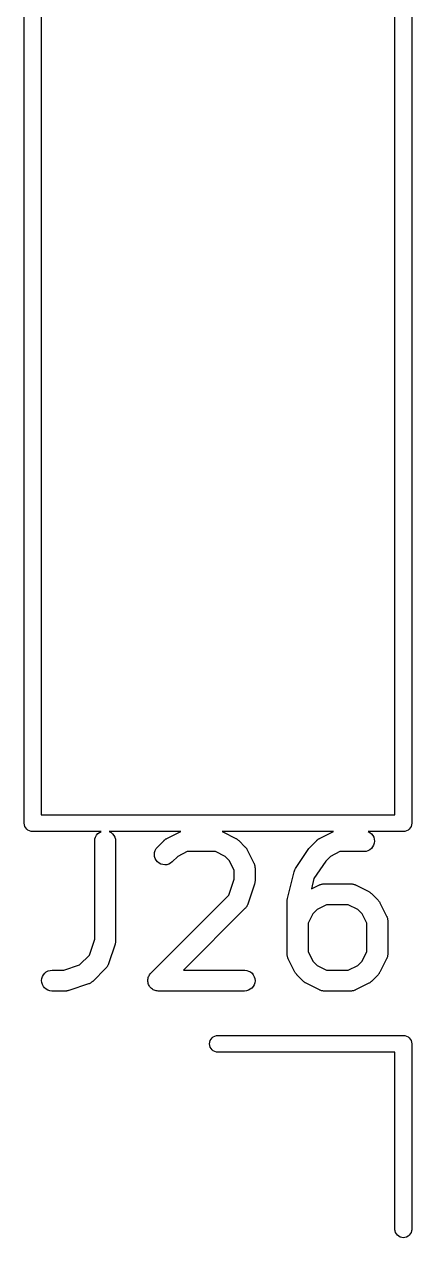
# Model space of a CAD drawing. Extents: x 4.1 to 76.2, y 7.7 to 62.
# Drawn here: x 73.41 to 76.19, y 31.28 to 39.98 of the extents above; entities that cross this region are included whole.
import ezdxf

# ---------------------------------------------------------------- set-up
doc = ezdxf.new("R2010")
doc.units = 0
doc.layers.add('BLACK', color=7, linetype='CONTINUOUS')

msp = doc.modelspace()

# ---------------------------------------------------------------- linework, layer by layer
at = {"layer": 'BLACK', "linetype": 'CONTINUOUS'}
for p, q in [((73.413, 34.2584), (73.413, 41.9325)), ((76.193, 41.9325), (76.193, 34.2583)), ((73.533, 41.8754), (73.533, 34.3154)), ((76.073, 34.3154), (76.073, 41.8754)), ((73.533, 34.3154), (76.073, 34.3154)), ((73.4127, 34.2554), (73.413, 34.2584)), ((73.4139, 34.2436), (73.4127, 34.2554)), ((73.4173, 34.2323), (73.4139, 34.2436)), ((73.4229, 34.2219), (73.4173, 34.2323)), ((73.4304, 34.2128), (73.4229, 34.2219)), ((73.4395, 34.2053), (73.4304, 34.2128)), ((73.4499, 34.1997), (73.4395, 34.2053)), ((73.4612, 34.1963), (73.4499, 34.1997)), ((73.4701, 34.1954), (73.4612, 34.1963)), ((73.473, 34.1951), (73.4701, 34.1954)), ((73.4701, 34.1954), (73.4701, 34.1954)), ((73.4759, 34.1954), (73.473, 34.1951)), ((73.9643, 34.1954), (73.4759, 34.1954)), ((73.941, 34.18), (73.9524, 34.1892)), ((73.9524, 34.1892), (73.9643, 34.1954)), ((74.5356, 34.1954), (74.0228, 34.1954)), ((74.0228, 34.1954), (74.0354, 34.1886)), ((74.0354, 34.1886), (74.0467, 34.1793)), ((74.4361, 34.1459), (74.5314, 34.1935)), ((74.5314, 34.1935), (74.5323, 34.194)), ((74.5323, 34.194), (74.5344, 34.1947)), ((74.5344, 34.1947), (74.5356, 34.1954)), ((75.6309, 34.1954), (74.8324, 34.1954)), ((74.8324, 34.1954), (74.8325, 34.1954)), ((74.8325, 34.1954), (74.8345, 34.1943)), ((74.8345, 34.1943), (74.8365, 34.1935)), ((74.8365, 34.1935), (74.9318, 34.1459)), ((75.5314, 34.1459), (75.6266, 34.1935)), ((75.6266, 34.1935), (75.6275, 34.194)), ((75.6275, 34.194), (75.6296, 34.1947)), ((75.6296, 34.1947), (75.6309, 34.1954)), ((76.1301, 34.1954), (75.88, 34.1954)), ((75.88, 34.1954), (75.8802, 34.1954)), ((75.8802, 34.1954), (75.893, 34.1883)), ((75.893, 34.1883), (75.9042, 34.1789)), ((76.133, 34.1951), (76.1301, 34.1954)), ((76.1396, 34.1958), (76.133, 34.1951)), ((76.1448, 34.1963), (76.1396, 34.1958)), ((76.1561, 34.1997), (76.1448, 34.1963)), ((76.1665, 34.2053), (76.1561, 34.1997)), ((76.1756, 34.2128), (76.1665, 34.2053)), ((76.1831, 34.2219), (76.1756, 34.2128)), ((76.1887, 34.2323), (76.1831, 34.2219)), ((76.1921, 34.2436), (76.1887, 34.2323)), ((76.1933, 34.2554), (76.1921, 34.2436)), ((76.193, 34.2583), (76.1933, 34.2554)), ((73.9185, 34.1275), (73.9201, 34.142)), ((73.9185, 34.1264), (73.9185, 34.1275)), ((73.9185, 33.4243), (73.9185, 34.1264)), ((73.9201, 34.142), (73.9245, 34.156)), ((73.9245, 34.156), (73.9316, 34.1688)), ((73.9316, 34.1688), (73.941, 34.18)), ((74.0467, 34.1793), (74.0559, 34.1679)), ((74.0559, 34.1679), (74.0628, 34.155)), ((74.0628, 34.155), (74.067, 34.141)), ((74.067, 34.141), (74.0685, 34.1264)), ((74.0685, 34.1264), (74.0685, 33.4121)), ((74.369, 34.0842), (74.4166, 34.1318)), ((74.4166, 34.1318), (74.4174, 34.1326)), ((74.4174, 34.1326), (74.4207, 34.1352)), ((74.4207, 34.1352), (74.4237, 34.1381)), ((74.4237, 34.1381), (74.4264, 34.1398)), ((74.4264, 34.1398), (74.4288, 34.1417)), ((74.4288, 34.1417), (74.4326, 34.1436)), ((74.4326, 34.1436), (74.4361, 34.1459)), ((74.9318, 34.1459), (74.9327, 34.1454)), ((74.9327, 34.1454), (74.9362, 34.1431)), ((74.9362, 34.1431), (74.94, 34.1411)), ((74.94, 34.1411), (74.9424, 34.1391)), ((74.9424, 34.1391), (74.945, 34.1374)), ((74.945, 34.1374), (74.948, 34.1345)), ((74.948, 34.1345), (74.9513, 34.1318)), ((74.9513, 34.1318), (74.9989, 34.0842)), ((75.4643, 34.0842), (75.5119, 34.1318)), ((75.5119, 34.1318), (75.5126, 34.1326)), ((75.5126, 34.1326), (75.5159, 34.1352)), ((75.5159, 34.1352), (75.519, 34.1381)), ((75.519, 34.1381), (75.5216, 34.1398)), ((75.5216, 34.1398), (75.5241, 34.1417)), ((75.5241, 34.1417), (75.5278, 34.1436)), ((75.5278, 34.1436), (75.5314, 34.1459)), ((75.9042, 34.1789), (75.9134, 34.1675)), ((75.9134, 34.1675), (75.9202, 34.1545)), ((75.9241, 34.1113), (75.9198, 34.0974)), ((75.9202, 34.1545), (75.9243, 34.1405)), ((75.9256, 34.1259), (75.9241, 34.1113)), ((75.9243, 34.1405), (75.9256, 34.1259)), ((74.347, 34.0314), (74.3485, 34.046)), ((74.3484, 34.0169), (74.347, 34.0314)), ((74.3526, 34.0028), (74.3484, 34.0169)), ((74.3485, 34.046), (74.3528, 34.06)), ((74.3528, 34.06), (74.3597, 34.0729)), ((74.3597, 34.0729), (74.369, 34.0842)), ((74.5141, 34.0172), (74.4751, 33.9781)), ((74.5826, 34.0514), (74.5141, 34.0172)), ((74.7853, 34.0514), (74.5826, 34.0514)), ((74.8538, 34.0172), (74.7853, 34.0514)), ((74.8842, 33.9868), (74.8538, 34.0172)), ((74.9989, 34.0842), (74.9996, 34.0835)), ((74.9996, 34.0835), (75.0023, 34.0802)), ((75.0023, 34.0802), (75.0051, 34.0771)), ((75.0051, 34.0771), (75.0068, 34.0745)), ((75.0068, 34.0745), (75.0088, 34.072)), ((75.0088, 34.072), (75.0107, 34.0683)), ((75.0107, 34.0683), (75.0129, 34.0647)), ((75.0129, 34.0647), (75.0606, 33.9695)), ((75.3596, 33.9299), (75.4549, 34.0728)), ((75.4549, 34.0728), (75.455, 34.0729)), ((75.455, 34.0729), (75.4555, 34.0737)), ((75.455, 34.0729), (75.455, 34.0729)), ((75.455, 34.0729), (75.455, 34.0729)), ((75.4555, 34.0737), (75.4599, 34.0789)), ((75.4599, 34.0789), (75.4643, 34.0842)), ((75.6093, 34.0172), (75.5756, 33.9834)), ((75.6778, 34.0514), (75.6093, 34.0172)), ((75.8506, 34.0514), (75.6778, 34.0514)), ((75.8652, 34.0528), (75.8506, 34.0514)), ((75.8792, 34.0571), (75.8652, 34.0528)), ((75.8921, 34.064), (75.8792, 34.0571)), ((75.9035, 34.0732), (75.8921, 34.064)), ((75.9128, 34.0845), (75.9035, 34.0732)), ((75.9198, 34.0974), (75.9128, 34.0845)), ((74.3594, 33.9899), (74.3526, 34.0028)), ((74.3686, 33.9785), (74.3594, 33.9899)), ((74.3799, 33.9691), (74.3686, 33.9785)), ((74.3927, 33.9621), (74.3799, 33.9691)), ((74.4067, 33.9578), (74.3927, 33.9621)), ((74.4213, 33.9562), (74.4067, 33.9578)), ((74.4358, 33.9575), (74.4213, 33.9562)), ((74.4499, 33.9615), (74.4358, 33.9575)), ((74.4629, 33.9683), (74.4499, 33.9615)), ((74.4743, 33.9774), (74.4629, 33.9683)), ((74.4751, 33.9781), (74.4743, 33.9774)), ((74.9185, 33.9182), (74.8842, 33.9868)), ((75.0606, 33.9695), (75.061, 33.9685)), ((75.061, 33.9685), (75.0618, 33.9665)), ((75.0618, 33.9665), (75.0628, 33.9645)), ((75.0628, 33.9645), (75.0643, 33.9596)), ((75.0643, 33.9596), (75.0661, 33.9548)), ((75.0661, 33.9548), (75.0664, 33.9526)), ((75.0664, 33.9526), (75.067, 33.9505)), ((75.067, 33.9505), (75.0675, 33.9454)), ((75.0675, 33.9454), (75.0683, 33.9403)), ((75.0683, 33.9403), (75.0683, 33.9381)), ((75.0683, 33.9381), (75.0685, 33.9359)), ((75.0685, 33.9359), (75.0685, 33.8407)), ((75.3573, 33.9255), (75.3596, 33.9299)), ((75.5756, 33.9834), (75.4917, 33.8575)), ((74.8803, 33.7384), (74.9185, 33.8529)), ((74.9185, 33.8529), (74.9185, 33.9182)), ((75.0685, 33.8397), (75.068, 33.8355)), ((75.0685, 33.8407), (75.0685, 33.8397)), ((75.3017, 33.716), (75.3493, 33.9065)), ((75.3493, 33.9065), (75.3495, 33.9075)), ((75.3495, 33.9075), (75.3513, 33.9122)), ((75.3513, 33.9122), (75.3528, 33.917)), ((75.3528, 33.917), (75.3538, 33.9191)), ((75.3538, 33.9191), (75.3547, 33.9212)), ((75.3547, 33.9212), (75.3573, 33.9255)), ((75.4917, 33.8575), (75.4731, 33.7834)), ((75.0646, 33.817), (75.017, 33.6741)), ((75.0656, 33.8211), (75.0646, 33.817)), ((75.0668, 33.8251), (75.0656, 33.8211)), ((75.0672, 33.8282), (75.0668, 33.8251)), ((75.0679, 33.8313), (75.0672, 33.8282)), ((75.068, 33.8355), (75.0679, 33.8313)), ((75.4731, 33.7834), (75.5314, 33.8125)), ((75.5314, 33.8125), (75.5323, 33.813)), ((75.5323, 33.813), (75.5344, 33.8138)), ((75.5344, 33.8138), (75.5363, 33.8148)), ((75.5363, 33.8148), (75.5412, 33.8163)), ((75.5412, 33.8163), (75.546, 33.8181)), ((75.546, 33.8181), (75.5482, 33.8184)), ((75.5482, 33.8184), (75.5503, 33.819)), ((75.5503, 33.819), (75.5554, 33.8195)), ((75.5554, 33.8195), (75.5605, 33.8203)), ((75.5605, 33.8203), (75.5627, 33.8203)), ((75.5627, 33.8203), (75.5649, 33.8205)), ((75.5649, 33.8205), (75.7554, 33.8205)), ((75.7554, 33.8205), (75.7564, 33.8205)), ((75.7564, 33.8205), (75.7586, 33.8202)), ((75.7586, 33.8202), (75.7608, 33.8203)), ((75.7608, 33.8203), (75.7659, 33.8194)), ((75.7659, 33.8194), (75.771, 33.8188)), ((75.771, 33.8188), (75.7731, 33.8182)), ((75.7731, 33.8182), (75.7753, 33.8178)), ((75.7753, 33.8178), (75.78, 33.816)), ((75.78, 33.816), (75.7849, 33.8144)), ((75.7849, 33.8144), (75.7869, 33.8133)), ((75.7869, 33.8133), (75.7889, 33.8125)), ((75.7889, 33.8125), (75.8842, 33.7649)), ((75.8842, 33.7649), (75.8851, 33.7645)), ((75.8851, 33.7645), (75.8886, 33.7622)), ((75.8886, 33.7622), (75.8923, 33.7602)), ((75.8923, 33.7602), (75.8948, 33.7582)), ((75.8948, 33.7582), (75.8974, 33.7565)), ((75.8974, 33.7565), (75.9004, 33.7536)), ((75.9004, 33.7536), (75.9037, 33.7509)), ((74.3214, 33.1795), (74.8803, 33.7384)), ((75.0151, 33.669), (75.0127, 33.6645)), ((75.0157, 33.6711), (75.0151, 33.669)), ((75.0167, 33.6731), (75.0157, 33.6711)), ((75.017, 33.6741), (75.0167, 33.6731)), ((75.2994, 33.6989), (75.2996, 33.7002)), ((75.2994, 33.6978), (75.2994, 33.6989)), ((75.2994, 33.3169), (75.2994, 33.6978)), ((75.2995, 33.7016), (75.3004, 33.7075)), ((75.2996, 33.7002), (75.2995, 33.7016)), ((75.3004, 33.7075), (75.3011, 33.7134)), ((75.3011, 33.7134), (75.3015, 33.7147)), ((75.3015, 33.7147), (75.3017, 33.716)), ((75.5826, 33.6705), (75.5141, 33.6362)), ((75.7377, 33.6705), (75.5826, 33.6705)), ((75.8062, 33.6362), (75.7377, 33.6705)), ((75.9037, 33.7509), (75.9513, 33.7033)), ((75.9513, 33.7033), (75.952, 33.7025)), ((75.952, 33.7025), (75.9546, 33.6992)), ((75.9546, 33.6992), (75.9575, 33.6962)), ((75.9575, 33.6962), (75.9592, 33.6935)), ((75.9592, 33.6935), (75.9611, 33.6911)), ((75.9611, 33.6911), (75.9631, 33.6873)), ((75.9631, 33.6873), (75.9653, 33.6838)), ((75.9653, 33.6838), (76.0129, 33.5885)), ((74.9989, 33.6448), (74.5555, 33.2014)), ((75.0003, 33.6465), (74.9989, 33.6448)), ((75.0019, 33.648), (75.0003, 33.6465)), ((75.0049, 33.6522), (75.0019, 33.648)), ((75.0082, 33.6561), (75.0049, 33.6522)), ((75.0092, 33.6581), (75.0082, 33.6561)), ((75.0105, 33.6599), (75.0092, 33.6581)), ((75.0127, 33.6645), (75.0105, 33.6599)), ((75.4837, 33.6058), (75.4494, 33.5373)), ((75.5141, 33.6362), (75.4837, 33.6058)), ((75.8366, 33.6058), (75.8062, 33.6362)), ((75.8709, 33.5373), (75.8366, 33.6058)), ((76.0129, 33.5885), (76.0134, 33.5876)), ((76.0134, 33.5876), (76.0142, 33.5855)), ((76.0142, 33.5855), (76.0152, 33.5836)), ((76.0152, 33.5836), (76.0167, 33.5787)), ((76.0167, 33.5787), (76.0184, 33.5739)), ((75.4494, 33.5373), (75.4494, 33.3346)), ((75.8709, 33.3346), (75.8709, 33.5373)), ((76.0184, 33.5739), (76.0188, 33.5717)), ((76.0188, 33.5717), (76.0194, 33.5696)), ((76.0194, 33.5696), (76.0199, 33.5645)), ((76.0199, 33.5645), (76.0207, 33.5594)), ((76.0207, 33.5594), (76.0206, 33.5572)), ((76.0206, 33.5572), (76.0209, 33.555)), ((76.0209, 33.555), (76.0209, 33.3169)), ((73.8803, 33.3098), (73.9185, 33.4243)), ((74.068, 33.4069), (74.0679, 33.4027)), ((74.0685, 33.4111), (74.068, 33.4069)), ((74.0685, 33.4121), (74.0685, 33.4111)), ((74.0646, 33.3884), (74.017, 33.2456)), ((74.0656, 33.3925), (74.0646, 33.3884)), ((74.0668, 33.3965), (74.0656, 33.3925)), ((74.0672, 33.3996), (74.0668, 33.3965)), ((74.0679, 33.4027), (74.0672, 33.3996)), ((75.2996, 33.3147), (75.2994, 33.3169)), ((75.4494, 33.3346), (75.4837, 33.2661)), ((75.8366, 33.2661), (75.8709, 33.3346)), ((76.0209, 33.3169), (76.0208, 33.3158)), ((73.6956, 33.2014), (73.8101, 33.2396)), ((73.8101, 33.2396), (73.8803, 33.3098)), ((74.0105, 33.2313), (74.0092, 33.2295)), ((74.0127, 33.2359), (74.0105, 33.2313)), ((74.0151, 33.2405), (74.0127, 33.2359)), ((74.0157, 33.2426), (74.0151, 33.2405)), ((74.0167, 33.2446), (74.0157, 33.2426)), ((74.017, 33.2456), (74.0167, 33.2446)), ((75.2996, 33.3125), (75.2996, 33.3147)), ((75.3004, 33.3074), (75.2996, 33.3125)), ((75.3009, 33.3023), (75.3004, 33.3074)), ((75.3015, 33.3002), (75.3009, 33.3023)), ((75.3018, 33.298), (75.3015, 33.3002)), ((75.3036, 33.2932), (75.3018, 33.298)), ((75.3051, 33.2883), (75.3036, 33.2932)), ((75.3061, 33.2864), (75.3051, 33.2883)), ((75.3069, 33.2843), (75.3061, 33.2864)), ((75.3073, 33.2834), (75.3069, 33.2843)), ((75.355, 33.1881), (75.3073, 33.2834)), ((75.4837, 33.2661), (75.5141, 33.2357)), ((75.5141, 33.2357), (75.5826, 33.2014)), ((75.7377, 33.2014), (75.8062, 33.2357)), ((75.8062, 33.2357), (75.8366, 33.2661)), ((76.0129, 33.2834), (75.9653, 33.1881)), ((76.0137, 33.2854), (76.0129, 33.2834)), ((76.0148, 33.2873), (76.0137, 33.2854)), ((76.0163, 33.2922), (76.0148, 33.2873)), ((76.0182, 33.297), (76.0163, 33.2922)), ((76.0186, 33.2992), (76.0182, 33.297)), ((76.0192, 33.3013), (76.0186, 33.2992)), ((76.0198, 33.3064), (76.0192, 33.3013)), ((76.0207, 33.3114), (76.0198, 33.3064)), ((76.0208, 33.3158), (76.0206, 33.3137)), ((76.0206, 33.3137), (76.0207, 33.3114)), ((73.5391, 33.1415), (73.5434, 33.1555)), ((73.5434, 33.1555), (73.5503, 33.1684)), ((73.5503, 33.1684), (73.5597, 33.1796)), ((73.5597, 33.1796), (73.571, 33.1889)), ((73.571, 33.1889), (73.5839, 33.1958)), ((73.5839, 33.1958), (73.598, 33.2)), ((73.598, 33.2), (73.6125, 33.2014)), ((73.6125, 33.2014), (73.6956, 33.2014)), ((73.9989, 33.2162), (73.9037, 33.121)), ((74.0003, 33.2179), (73.9989, 33.2162)), ((74.0019, 33.2194), (74.0003, 33.2179)), ((74.0049, 33.2236), (74.0019, 33.2194)), ((74.0082, 33.2276), (74.0049, 33.2236)), ((74.0092, 33.2295), (74.0082, 33.2276)), ((74.301, 33.1415), (74.3031, 33.1484)), ((74.3031, 33.1484), (74.3052, 33.1552)), ((74.3052, 33.1554), (74.3053, 33.1555)), ((74.3052, 33.1552), (74.3052, 33.1554)), ((74.3053, 33.1555), (74.3087, 33.1618)), ((74.3087, 33.1618), (74.3121, 33.1681)), ((74.3121, 33.1681), (74.3122, 33.1682)), ((74.3122, 33.1684), (74.3169, 33.1739)), ((74.3122, 33.1682), (74.3122, 33.1684)), ((74.3169, 33.1739), (74.3214, 33.1795)), ((74.5555, 33.2014), (74.9935, 33.2014)), ((74.9935, 33.2014), (74.9945, 33.2014)), ((74.9945, 33.2014), (75.0091, 33.1998)), ((75.0091, 33.1998), (75.023, 33.1954)), ((75.023, 33.1954), (75.0358, 33.1883)), ((75.0358, 33.1883), (75.0471, 33.1789)), ((75.0471, 33.1789), (75.0562, 33.1675)), ((75.0562, 33.1675), (75.063, 33.1545)), ((75.063, 33.1545), (75.0671, 33.1405)), ((75.3572, 33.1845), (75.355, 33.1881)), ((75.3591, 33.1808), (75.3572, 33.1845)), ((75.3611, 33.1784), (75.3591, 33.1808)), ((75.3628, 33.1757), (75.3611, 33.1784)), ((75.3657, 33.1727), (75.3628, 33.1757)), ((75.3683, 33.1694), (75.3657, 33.1727)), ((75.369, 33.1686), (75.3683, 33.1694)), ((75.4166, 33.121), (75.369, 33.1686)), ((75.5826, 33.2014), (75.7377, 33.2014)), ((75.9513, 33.1686), (75.9037, 33.121)), ((75.9539, 33.1719), (75.9513, 33.1686)), ((75.9569, 33.1749), (75.9539, 33.1719)), ((75.9586, 33.1775), (75.9569, 33.1749)), ((75.9606, 33.1799), (75.9586, 33.1775)), ((75.9625, 33.1836), (75.9606, 33.1799)), ((75.9648, 33.1872), (75.9625, 33.1836)), ((75.9653, 33.1881), (75.9648, 33.1872)), ((73.5375, 33.1269), (73.5391, 33.1415)), ((73.5389, 33.1124), (73.5375, 33.1269)), ((73.543, 33.0983), (73.5389, 33.1124)), ((73.5498, 33.0854), (73.543, 33.0983)), ((73.5589, 33.0739), (73.5498, 33.0854)), ((73.5701, 33.0645), (73.5589, 33.0739)), ((73.583, 33.0575), (73.5701, 33.0645)), ((73.5969, 33.0531), (73.583, 33.0575)), ((73.8743, 33.1029), (73.7315, 33.0553)), ((73.8763, 33.1038), (73.8743, 33.1029)), ((73.8785, 33.1044), (73.8763, 33.1038)), ((73.883, 33.1068), (73.8785, 33.1044)), ((73.8877, 33.1088), (73.883, 33.1068)), ((73.8895, 33.1101), (73.8877, 33.1088)), ((73.8915, 33.1111), (73.8895, 33.1101)), ((73.8955, 33.1143), (73.8915, 33.1111)), ((73.8997, 33.1173), (73.8955, 33.1143)), ((73.9012, 33.1189), (73.8997, 33.1173)), ((73.9029, 33.1203), (73.9012, 33.1189)), ((73.9037, 33.121), (73.9029, 33.1203)), ((74.2994, 33.1269), (74.3002, 33.134)), ((74.2994, 33.1268), (74.2994, 33.1269)), ((74.2994, 33.1267), (74.2994, 33.1268)), ((74.3001, 33.1195), (74.2994, 33.1267)), ((74.3008, 33.1124), (74.3001, 33.1195)), ((74.3002, 33.134), (74.3009, 33.1412)), ((74.3008, 33.1122), (74.3008, 33.1124)), ((74.3008, 33.1121), (74.3008, 33.1122)), ((74.3029, 33.1052), (74.3008, 33.1121)), ((74.3009, 33.1414), (74.301, 33.1415)), ((74.3009, 33.1412), (74.3009, 33.1414)), ((74.3049, 33.0983), (74.3029, 33.1052)), ((74.3049, 33.0982), (74.3049, 33.0983)), ((74.305, 33.0981), (74.3049, 33.0982)), ((74.3084, 33.0915), (74.305, 33.0981)), ((74.3117, 33.0854), (74.3084, 33.0915)), ((74.3118, 33.0853), (74.3117, 33.0854)), ((74.3118, 33.0851), (74.3118, 33.0853)), ((74.3164, 33.0795), (74.3118, 33.0851)), ((74.3208, 33.0739), (74.3164, 33.0795)), ((74.3209, 33.0739), (74.3208, 33.0739)), ((74.321, 33.0738), (74.3209, 33.0739)), ((74.3265, 33.0692), (74.321, 33.0738)), ((74.3321, 33.0645), (74.3265, 33.0692)), ((74.3322, 33.0645), (74.3321, 33.0645)), ((74.3323, 33.0644), (74.3322, 33.0645)), ((74.3386, 33.0609), (74.3323, 33.0644)), ((74.3449, 33.0575), (74.3386, 33.0609)), ((74.345, 33.0574), (74.3449, 33.0575)), ((74.3451, 33.0574), (74.345, 33.0574)), ((74.352, 33.0552), (74.3451, 33.0574)), ((75.0221, 33.0571), (75.008, 33.0528)), ((75.035, 33.064), (75.0221, 33.0571)), ((75.0463, 33.0732), (75.035, 33.064)), ((75.0557, 33.0845), (75.0463, 33.0732)), ((75.0626, 33.0974), (75.0557, 33.0845)), ((75.0669, 33.1113), (75.0626, 33.0974)), ((75.0685, 33.1259), (75.0669, 33.1113)), ((75.0671, 33.1405), (75.0685, 33.1259)), ((75.4199, 33.1183), (75.4166, 33.121)), ((75.4229, 33.1154), (75.4199, 33.1183)), ((75.4255, 33.1137), (75.4229, 33.1154)), ((75.4279, 33.1117), (75.4255, 33.1137)), ((75.4317, 33.1097), (75.4279, 33.1117)), ((75.4352, 33.1074), (75.4317, 33.1097)), ((75.4361, 33.107), (75.4352, 33.1074)), ((75.5314, 33.0593), (75.4361, 33.107)), ((75.5334, 33.0585), (75.5314, 33.0593)), ((75.5354, 33.0575), (75.5334, 33.0585)), ((75.5402, 33.0559), (75.5354, 33.0575)), ((75.545, 33.0541), (75.5402, 33.0559)), ((75.784, 33.0571), (75.7791, 33.0556)), ((75.7859, 33.0581), (75.784, 33.0571)), ((75.788, 33.0589), (75.7859, 33.0581)), ((75.7889, 33.0593), (75.788, 33.0589)), ((75.8842, 33.107), (75.7889, 33.0593)), ((75.8877, 33.1092), (75.8842, 33.107)), ((75.8915, 33.1111), (75.8877, 33.1092)), ((75.8939, 33.1131), (75.8915, 33.1111)), ((75.8966, 33.1147), (75.8939, 33.1131)), ((75.8996, 33.1176), (75.8966, 33.1147)), ((75.9029, 33.1203), (75.8996, 33.1176)), ((75.9037, 33.121), (75.9029, 33.1203)), ((73.6115, 33.0514), (73.5969, 33.0531)), ((73.6125, 33.0514), (73.6115, 33.0514)), ((73.7078, 33.0514), (73.6125, 33.0514)), ((73.712, 33.0518), (73.7078, 33.0514)), ((73.7162, 33.0519), (73.712, 33.0518)), ((73.7192, 33.0525), (73.7162, 33.0519)), ((73.7223, 33.0528), (73.7192, 33.0525)), ((73.7264, 33.0541), (73.7223, 33.0528)), ((73.7305, 33.0549), (73.7264, 33.0541)), ((73.7315, 33.0553), (73.7305, 33.0549)), ((74.3588, 33.0531), (74.352, 33.0552)), ((74.359, 33.053), (74.3588, 33.0531)), ((74.3591, 33.053), (74.359, 33.053)), ((74.3662, 33.0522), (74.3591, 33.053)), ((74.3734, 33.0514), (74.3662, 33.0522)), ((74.3736, 33.0514), (74.3734, 33.0514)), ((74.3737, 33.0514), (74.3736, 33.0514)), ((74.3736, 33.0514), (74.3736, 33.0514)), ((74.3744, 33.0514), (74.3737, 33.0514)), ((74.9935, 33.0514), (74.3744, 33.0514)), ((75.008, 33.0528), (74.9935, 33.0514)), ((75.5472, 33.0537), (75.545, 33.0541)), ((75.5493, 33.0531), (75.5472, 33.0537)), ((75.5544, 33.0525), (75.5493, 33.0531)), ((75.5595, 33.0516), (75.5544, 33.0525)), ((75.5617, 33.0517), (75.5595, 33.0516)), ((75.5639, 33.0514), (75.5617, 33.0517)), ((75.5649, 33.0514), (75.5639, 33.0514)), ((75.7554, 33.0514), (75.5649, 33.0514)), ((75.7576, 33.0516), (75.7554, 33.0514)), ((75.7598, 33.0515), (75.7576, 33.0516)), ((75.7648, 33.0523), (75.7598, 33.0515)), ((75.7699, 33.0528), (75.7648, 33.0523)), ((75.7721, 33.0535), (75.7699, 33.0528)), ((75.7742, 33.0538), (75.7721, 33.0535)), ((75.7791, 33.0556), (75.7742, 33.0538)), ((74.7529, 32.7071), (74.7604, 32.7162)), ((74.7604, 32.7162), (74.7695, 32.7237)), ((74.7695, 32.7237), (74.7799, 32.7293)), ((74.7799, 32.7293), (74.7912, 32.7327)), ((74.7912, 32.7327), (74.8001, 32.7336)), ((74.8001, 32.7336), (76.1301, 32.7336)), ((76.1301, 32.7336), (76.133, 32.7339)), ((76.133, 32.7339), (76.1359, 32.7336)), ((76.1359, 32.7336), (76.1359, 32.7336)), ((76.1359, 32.7336), (76.1448, 32.7327)), ((76.1448, 32.7327), (76.1561, 32.7293)), ((76.1561, 32.7293), (76.1665, 32.7237)), ((76.1665, 32.7237), (76.1756, 32.7162)), ((76.1756, 32.7162), (76.1831, 32.7071)), ((74.7427, 32.6736), (74.7439, 32.6854)), ((74.7439, 32.6618), (74.7427, 32.6736)), ((74.7439, 32.6854), (74.7473, 32.6967)), ((74.7473, 32.6505), (74.7439, 32.6618)), ((74.7473, 32.6967), (74.7529, 32.7071)), ((74.7529, 32.6401), (74.7473, 32.6505)), ((74.7604, 32.631), (74.7529, 32.6401)), ((74.7695, 32.6235), (74.7604, 32.631)), ((74.7799, 32.6179), (74.7695, 32.6235)), ((76.1831, 32.7071), (76.1887, 32.6967)), ((76.1887, 32.6967), (76.1921, 32.6854)), ((76.1921, 32.6854), (76.1933, 32.6736)), ((76.1933, 32.6736), (76.193, 32.6707)), ((76.193, 32.6707), (76.193, 31.3407)), ((74.7912, 32.6145), (74.7799, 32.6179)), ((74.8001, 32.6136), (74.7912, 32.6145)), ((76.073, 32.6136), (74.8001, 32.6136)), ((76.073, 31.3407), (76.073, 32.6136)), ((76.0739, 31.3318), (76.073, 31.3407)), ((76.0773, 31.3205), (76.0739, 31.3318)), ((76.0829, 31.3101), (76.0773, 31.3205)), ((76.1887, 31.3205), (76.1831, 31.3101)), ((76.1921, 31.3318), (76.1887, 31.3205)), ((76.193, 31.3407), (76.1921, 31.3318)), ((76.0904, 31.301), (76.0829, 31.3101)), ((76.0995, 31.2935), (76.0904, 31.301)), ((76.1099, 31.2879), (76.0995, 31.2935)), ((76.1212, 31.2845), (76.1099, 31.2879)), ((76.133, 31.2833), (76.1212, 31.2845)), ((76.1448, 31.2845), (76.133, 31.2833)), ((76.1561, 31.2879), (76.1448, 31.2845)), ((76.1665, 31.2935), (76.1561, 31.2879)), ((76.1756, 31.301), (76.1665, 31.2935)), ((76.1831, 31.3101), (76.1756, 31.301))]:
    msp.add_line(p, q, dxfattribs=at)

doc.saveas('drawing.dxf')
